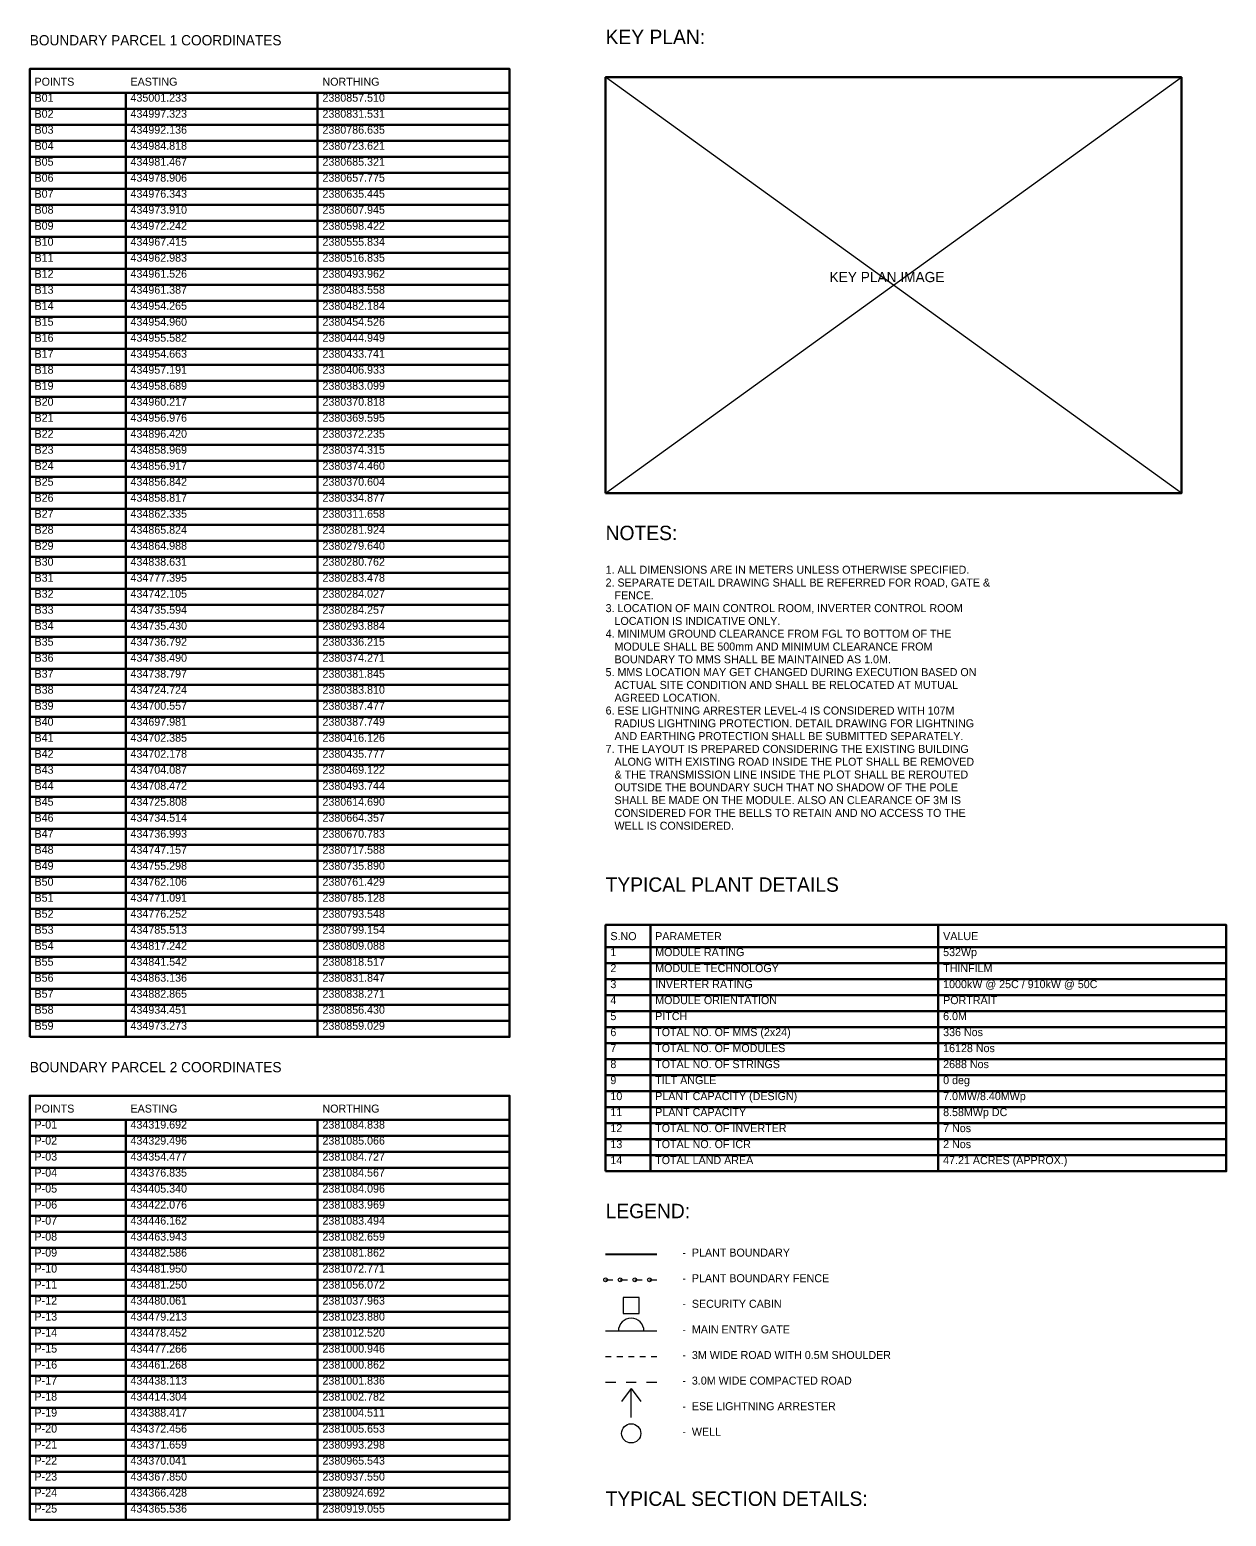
# Model space of a CAD drawing. Header units: metres. Extents: x 434302 to 507065, y 1937737 to 2381091.
# Drawn here: x 435061.2 to 435435.2, y 2380626.4 to 2381090.9 of the extents above; entities that cross this region are included whole.
import ezdxf
from ezdxf.enums import TextEntityAlignment as Align

# ---------------------------------------------------------------- set-up
doc = ezdxf.new("R2010")
doc.units = ezdxf.units.M
for name, color, linetype in [('BOUNDARY', 7, 'Continuous'), ('ENTRY_GATE', 6, 'Continuous'), ('FENCE', 30, 'Continuous'), ('LIGHTNING_ARRESTER', 3, 'Continuous'), ('ROADS', 2, 'Continuous'), ('SECURITY_CABIN', 4, 'Continuous'), ('SERVICE_ROAD', 1, 'Continuous'), ('TITLE_BLOCK', 7, 'Continuous'), ('WELL', 1, 'Continuous')]:
    doc.layers.add(name, color=color, linetype=linetype)

msp = doc.modelspace()

# ---------------------------------------------------------------- linework, layer by layer
at = {"layer": 'BOUNDARY', "lineweight": 40}
msp.add_line((435241.23, 2380708.27), (435257.23, 2380708.27), dxfattribs=at)
at = {"layer": 'ENTRY_GATE', "lineweight": 30}
msp.add_line((435241.23, 2380684.27), (435257.23, 2380684.27), dxfattribs=at)
at = {"layer": 'ENTRY_GATE'}
msp.add_arc((435249.23, 2380684.27), 4, 0, 180, dxfattribs=at)
at = {"layer": 'FENCE', "lineweight": 30}
for p, q in [((435241.23, 2380700.27), (435243.52, 2380700.27)), ((435245.8, 2380700.27), (435248.09, 2380700.27)), ((435250.38, 2380700.27), (435252.66, 2380700.27)), ((435254.95, 2380700.27), (435257.23, 2380700.27))]:
    msp.add_line(p, q, dxfattribs=at)
at = {"layer": 'FENCE'}
for centre in [(435241.23, 2380700.27), (435245.8, 2380700.27), (435250.38, 2380700.27), (435254.95, 2380700.27)]:
    msp.add_circle(centre, 0.6, dxfattribs=at)
at = {"layer": 'LIGHTNING_ARRESTER', "lineweight": 30}
for p, q in [((435249.23, 2380666.27), (435246.23, 2380662.27)), ((435249.23, 2380657.27), (435249.23, 2380666.27)), ((435249.23, 2380666.27), (435252.23, 2380662.27))]:
    msp.add_line(p, q, dxfattribs=at)
at = {"layer": 'ROADS', "lineweight": 30}
for p, q in [((435241.23, 2380668.27), (435244.43, 2380668.27)), ((435247.63, 2380668.27), (435250.83, 2380668.27)), ((435254.03, 2380668.27), (435257.23, 2380668.27))]:
    msp.add_line(p, q, dxfattribs=at)
at = {"layer": 'SECURITY_CABIN', "lineweight": 30}
msp.add_lwpolyline([(435246.73, 2380689.77), (435251.73, 2380689.77), (435251.73, 2380694.77), (435246.73, 2380694.77)], close=True, dxfattribs=at)
at = {"layer": 'SERVICE_ROAD', "lineweight": 30}
for p, q in [((435241.23, 2380676.27), (435243.01, 2380676.27)), ((435244.79, 2380676.27), (435246.57, 2380676.27)), ((435248.34, 2380676.27), (435250.12, 2380676.27)), ((435251.9, 2380676.27), (435253.68, 2380676.27)), ((435255.46, 2380676.27), (435257.23, 2380676.27))]:
    msp.add_line(p, q, dxfattribs=at)
at = {"layer": 'TITLE_BLOCK', "lineweight": 25}
for p, q in [((435241.23, 2380946.07), (435421.23, 2381076.07)), ((435421.23, 2380946.07), (435241.23, 2381076.07))]:
    msp.add_line(p, q, dxfattribs=at)
at = {"layer": 'TITLE_BLOCK', "lineweight": 50}
for p, q in [((435091.23, 2381071.17), (435091.23, 2381066.17)), ((435151.23, 2381071.17), (435151.23, 2381066.17)), ((435091.23, 2381066.17), (435091.23, 2381061.17)), ((435151.23, 2381066.17), (435151.23, 2381061.17)), ((435091.23, 2381061.17), (435091.23, 2381056.17)), ((435151.23, 2381061.17), (435151.23, 2381056.17)), ((435091.23, 2381056.17), (435091.23, 2381051.17)), ((435151.23, 2381056.17), (435151.23, 2381051.17)), ((435091.23, 2381051.17), (435091.23, 2381046.17)), ((435151.23, 2381051.17), (435151.23, 2381046.17)), ((435091.23, 2381046.17), (435091.23, 2381041.17)), ((435151.23, 2381046.17), (435151.23, 2381041.17)), ((435091.23, 2381041.17), (435091.23, 2381036.17)), ((435151.23, 2381041.17), (435151.23, 2381036.17)), ((435091.23, 2381036.17), (435091.23, 2381031.17)), ((435151.23, 2381036.17), (435151.23, 2381031.17)), ((435091.23, 2381031.17), (435091.23, 2381026.17)), ((435151.23, 2381031.17), (435151.23, 2381026.17)), ((435091.23, 2381026.17), (435091.23, 2381021.17)), ((435151.23, 2381026.17), (435151.23, 2381021.17)), ((435091.23, 2381021.17), (435091.23, 2381016.17)), ((435151.23, 2381021.17), (435151.23, 2381016.17)), ((435091.23, 2381016.17), (435091.23, 2381011.17)), ((435151.23, 2381016.17), (435151.23, 2381011.17)), ((435091.23, 2381011.17), (435091.23, 2381006.17)), ((435151.23, 2381011.17), (435151.23, 2381006.17)), ((435091.23, 2381006.17), (435091.23, 2381001.17)), ((435151.23, 2381006.17), (435151.23, 2381001.17)), ((435091.23, 2381001.17), (435091.23, 2380996.17)), ((435151.23, 2381001.17), (435151.23, 2380996.17)), ((435091.23, 2380996.17), (435091.23, 2380991.17)), ((435151.23, 2380996.17), (435151.23, 2380991.17)), ((435091.23, 2380991.17), (435091.23, 2380986.17)), ((435151.23, 2380991.17), (435151.23, 2380986.17)), ((435091.23, 2380986.17), (435091.23, 2380981.17)), ((435151.23, 2380986.17), (435151.23, 2380981.17)), ((435091.23, 2380981.17), (435091.23, 2380976.17)), ((435151.23, 2380981.17), (435151.23, 2380976.17)), ((435091.23, 2380976.17), (435091.23, 2380971.17)), ((435151.23, 2380976.17), (435151.23, 2380971.17)), ((435091.23, 2380971.17), (435091.23, 2380966.17)), ((435151.23, 2380971.17), (435151.23, 2380966.17)), ((435091.23, 2380966.17), (435091.23, 2380961.17)), ((435151.23, 2380966.17), (435151.23, 2380961.17)), ((435091.23, 2380961.17), (435091.23, 2380956.17)), ((435151.23, 2380961.17), (435151.23, 2380956.17)), ((435091.23, 2380956.17), (435091.23, 2380951.17)), ((435151.23, 2380956.17), (435151.23, 2380951.17)), ((435091.23, 2380951.17), (435091.23, 2380946.17)), ((435151.23, 2380951.17), (435151.23, 2380946.17)), ((435091.23, 2380946.17), (435091.23, 2380941.17)), ((435151.23, 2380946.17), (435151.23, 2380941.17)), ((435091.23, 2380941.17), (435091.23, 2380936.17)), ((435151.23, 2380941.17), (435151.23, 2380936.17)), ((435091.23, 2380936.17), (435091.23, 2380931.17)), ((435151.23, 2380936.17), (435151.23, 2380931.17)), ((435091.23, 2380931.17), (435091.23, 2380926.17)), ((435151.23, 2380931.17), (435151.23, 2380926.17)), ((435091.23, 2380926.17), (435091.23, 2380921.17)), ((435151.23, 2380926.17), (435151.23, 2380921.17)), ((435091.23, 2380921.17), (435091.23, 2380916.17)), ((435151.23, 2380921.17), (435151.23, 2380916.17)), ((435091.23, 2380916.17), (435091.23, 2380911.17)), ((435151.23, 2380916.17), (435151.23, 2380911.17)), ((435091.23, 2380911.17), (435091.23, 2380906.17)), ((435151.23, 2380911.17), (435151.23, 2380906.17)), ((435091.23, 2380906.17), (435091.23, 2380901.17)), ((435151.23, 2380906.17), (435151.23, 2380901.17)), ((435091.23, 2380901.17), (435091.23, 2380896.17)), ((435151.23, 2380901.17), (435151.23, 2380896.17)), ((435091.23, 2380896.17), (435091.23, 2380891.17)), ((435151.23, 2380896.17), (435151.23, 2380891.17)), ((435091.23, 2380891.17), (435091.23, 2380886.17)), ((435151.23, 2380891.17), (435151.23, 2380886.17)), ((435091.23, 2380886.17), (435091.23, 2380881.17)), ((435151.23, 2380886.17), (435151.23, 2380881.17)), ((435091.23, 2380881.17), (435091.23, 2380876.17)), ((435151.23, 2380881.17), (435151.23, 2380876.17)), ((435091.23, 2380876.17), (435091.23, 2380871.17)), ((435151.23, 2380876.17), (435151.23, 2380871.17)), ((435091.23, 2380871.17), (435091.23, 2380866.17)), ((435151.23, 2380871.17), (435151.23, 2380866.17)), ((435091.23, 2380866.17), (435091.23, 2380861.17)), ((435151.23, 2380866.17), (435151.23, 2380861.17)), ((435091.23, 2380861.17), (435091.23, 2380856.17)), ((435151.23, 2380861.17), (435151.23, 2380856.17)), ((435091.23, 2380856.17), (435091.23, 2380851.17)), ((435151.23, 2380856.17), (435151.23, 2380851.17)), ((435091.23, 2380851.17), (435091.23, 2380846.17)), ((435151.23, 2380851.17), (435151.23, 2380846.17)), ((435091.23, 2380846.17), (435091.23, 2380841.17)), ((435151.23, 2380846.17), (435151.23, 2380841.17)), ((435091.23, 2380841.17), (435091.23, 2380836.17)), ((435151.23, 2380841.17), (435151.23, 2380836.17)), ((435091.23, 2380836.17), (435091.23, 2380831.17)), ((435151.23, 2380836.17), (435151.23, 2380831.17)), ((435091.23, 2380831.17), (435091.23, 2380826.17)), ((435151.23, 2380831.17), (435151.23, 2380826.17)), ((435091.23, 2380826.17), (435091.23, 2380821.17)), ((435151.23, 2380826.17), (435151.23, 2380821.17)), ((435091.23, 2380821.17), (435091.23, 2380816.17)), ((435151.23, 2380821.17), (435151.23, 2380816.17)), ((435091.23, 2380816.17), (435091.23, 2380811.17)), ((435151.23, 2380816.17), (435151.23, 2380811.17)), ((435091.23, 2380811.17), (435091.23, 2380806.17)), ((435151.23, 2380811.17), (435151.23, 2380806.17)), ((435255.23, 2380811.17), (435255.23, 2380804.17)), ((435345.23, 2380811.17), (435345.23, 2380804.17)), ((435091.23, 2380806.17), (435091.23, 2380801.17)), ((435151.23, 2380806.17), (435151.23, 2380801.17)), ((435091.23, 2380801.17), (435091.23, 2380796.17)), ((435151.23, 2380801.17), (435151.23, 2380796.17)), ((435255.23, 2380804.17), (435255.23, 2380799.17)), ((435345.23, 2380804.17), (435345.23, 2380799.17)), ((435091.23, 2380796.17), (435091.23, 2380791.17)), ((435151.23, 2380796.17), (435151.23, 2380791.17)), ((435255.23, 2380799.17), (435255.23, 2380794.17)), ((435345.23, 2380799.17), (435345.23, 2380794.17)), ((435091.23, 2380791.17), (435091.23, 2380786.17)), ((435151.23, 2380791.17), (435151.23, 2380786.17)), ((435255.23, 2380794.17), (435255.23, 2380789.17)), ((435345.23, 2380794.17), (435345.23, 2380789.17)), ((435255.23, 2380789.17), (435255.23, 2380784.17)), ((435345.23, 2380789.17), (435345.23, 2380784.17)), ((435091.23, 2380786.17), (435091.23, 2380781.17)), ((435151.23, 2380786.17), (435151.23, 2380781.17)), ((435255.23, 2380784.17), (435255.23, 2380779.17)), ((435345.23, 2380784.17), (435345.23, 2380779.17)), ((435091.23, 2380781.17), (435091.23, 2380776.17)), ((435151.23, 2380781.17), (435151.23, 2380776.17)), ((435255.23, 2380779.17), (435255.23, 2380774.17)), ((435345.23, 2380779.17), (435345.23, 2380774.17)), ((435255.23, 2380774.17), (435255.23, 2380769.17)), ((435345.23, 2380774.17), (435345.23, 2380769.17)), ((435255.23, 2380769.17), (435255.23, 2380764.17)), ((435345.23, 2380769.17), (435345.23, 2380764.17)), ((435255.23, 2380764.17), (435255.23, 2380759.17)), ((435345.23, 2380764.17), (435345.23, 2380759.17)), ((435255.23, 2380759.17), (435255.23, 2380754.17)), ((435345.23, 2380759.17), (435345.23, 2380754.17)), ((435255.23, 2380754.17), (435255.23, 2380749.17)), ((435345.23, 2380754.17), (435345.23, 2380749.17)), ((435091.23, 2380750.27), (435091.23, 2380745.27)), ((435151.23, 2380750.27), (435151.23, 2380745.27)), ((435255.23, 2380749.17), (435255.23, 2380744.17)), ((435345.23, 2380749.17), (435345.23, 2380744.17)), ((435091.23, 2380745.27), (435091.23, 2380740.27)), ((435151.23, 2380745.27), (435151.23, 2380740.27)), ((435091.23, 2380740.27), (435091.23, 2380735.27)), ((435151.23, 2380740.27), (435151.23, 2380735.27)), ((435255.23, 2380744.17), (435255.23, 2380739.17)), ((435345.23, 2380744.17), (435345.23, 2380739.17)), ((435091.23, 2380735.27), (435091.23, 2380730.27)), ((435151.23, 2380735.27), (435151.23, 2380730.27)), ((435255.23, 2380739.17), (435255.23, 2380734.17)), ((435345.23, 2380739.17), (435345.23, 2380734.17)), ((435091.23, 2380730.27), (435091.23, 2380725.27)), ((435151.23, 2380730.27), (435151.23, 2380725.27)), ((435091.23, 2380725.27), (435091.23, 2380720.27)), ((435151.23, 2380725.27), (435151.23, 2380720.27)), ((435091.23, 2380720.27), (435091.23, 2380715.27)), ((435151.23, 2380720.27), (435151.23, 2380715.27)), ((435091.23, 2380715.27), (435091.23, 2380710.27)), ((435151.23, 2380715.27), (435151.23, 2380710.27)), ((435091.23, 2380710.27), (435091.23, 2380705.27)), ((435151.23, 2380710.27), (435151.23, 2380705.27)), ((435091.23, 2380705.27), (435091.23, 2380700.27)), ((435151.23, 2380705.27), (435151.23, 2380700.27)), ((435091.23, 2380700.27), (435091.23, 2380695.27)), ((435151.23, 2380700.27), (435151.23, 2380695.27)), ((435091.23, 2380695.27), (435091.23, 2380690.27)), ((435151.23, 2380695.27), (435151.23, 2380690.27)), ((435091.23, 2380690.27), (435091.23, 2380685.27)), ((435151.23, 2380690.27), (435151.23, 2380685.27)), ((435091.23, 2380685.27), (435091.23, 2380680.27)), ((435151.23, 2380685.27), (435151.23, 2380680.27)), ((435091.23, 2380680.27), (435091.23, 2380675.27)), ((435151.23, 2380680.27), (435151.23, 2380675.27)), ((435091.23, 2380675.27), (435091.23, 2380670.27)), ((435151.23, 2380675.27), (435151.23, 2380670.27)), ((435091.23, 2380670.27), (435091.23, 2380665.27)), ((435151.23, 2380670.27), (435151.23, 2380665.27)), ((435091.23, 2380665.27), (435091.23, 2380660.27)), ((435151.23, 2380665.27), (435151.23, 2380660.27)), ((435091.23, 2380660.27), (435091.23, 2380655.27)), ((435151.23, 2380660.27), (435151.23, 2380655.27)), ((435091.23, 2380655.27), (435091.23, 2380650.27)), ((435151.23, 2380655.27), (435151.23, 2380650.27)), ((435091.23, 2380650.27), (435091.23, 2380645.27)), ((435151.23, 2380650.27), (435151.23, 2380645.27)), ((435091.23, 2380645.27), (435091.23, 2380640.27)), ((435151.23, 2380645.27), (435151.23, 2380640.27)), ((435091.23, 2380640.27), (435091.23, 2380635.27)), ((435151.23, 2380640.27), (435151.23, 2380635.27)), ((435091.23, 2380635.27), (435091.23, 2380630.27)), ((435151.23, 2380635.27), (435151.23, 2380630.27)), ((435091.23, 2380630.27), (435091.23, 2380625.27)), ((435151.23, 2380630.27), (435151.23, 2380625.27))]:
    msp.add_line(p, q, dxfattribs=at)
for points in [[(435061.23, 2381071.17), (435211.23, 2381071.17), (435211.23, 2381078.67), (435061.23, 2381078.67)], [(435061.23, 2381066.17), (435211.23, 2381066.17), (435211.23, 2381071.17), (435061.23, 2381071.17)], [(435061.23, 2381061.17), (435211.23, 2381061.17), (435211.23, 2381066.17), (435061.23, 2381066.17)], [(435061.23, 2381056.17), (435211.23, 2381056.17), (435211.23, 2381061.17), (435061.23, 2381061.17)], [(435061.23, 2381051.17), (435211.23, 2381051.17), (435211.23, 2381056.17), (435061.23, 2381056.17)], [(435061.23, 2381046.17), (435211.23, 2381046.17), (435211.23, 2381051.17), (435061.23, 2381051.17)], [(435061.23, 2381041.17), (435211.23, 2381041.17), (435211.23, 2381046.17), (435061.23, 2381046.17)], [(435061.23, 2381036.17), (435211.23, 2381036.17), (435211.23, 2381041.17), (435061.23, 2381041.17)], [(435061.23, 2381031.17), (435211.23, 2381031.17), (435211.23, 2381036.17), (435061.23, 2381036.17)], [(435061.23, 2381026.17), (435211.23, 2381026.17), (435211.23, 2381031.17), (435061.23, 2381031.17)], [(435061.23, 2381021.17), (435211.23, 2381021.17), (435211.23, 2381026.17), (435061.23, 2381026.17)], [(435061.23, 2381016.17), (435211.23, 2381016.17), (435211.23, 2381021.17), (435061.23, 2381021.17)], [(435061.23, 2381011.17), (435211.23, 2381011.17), (435211.23, 2381016.17), (435061.23, 2381016.17)], [(435061.23, 2381006.17), (435211.23, 2381006.17), (435211.23, 2381011.17), (435061.23, 2381011.17)], [(435061.23, 2381001.17), (435211.23, 2381001.17), (435211.23, 2381006.17), (435061.23, 2381006.17)], [(435061.23, 2380996.17), (435211.23, 2380996.17), (435211.23, 2381001.17), (435061.23, 2381001.17)], [(435061.23, 2380991.17), (435211.23, 2380991.17), (435211.23, 2380996.17), (435061.23, 2380996.17)], [(435061.23, 2380986.17), (435211.23, 2380986.17), (435211.23, 2380991.17), (435061.23, 2380991.17)], [(435061.23, 2380981.17), (435211.23, 2380981.17), (435211.23, 2380986.17), (435061.23, 2380986.17)], [(435061.23, 2380976.17), (435211.23, 2380976.17), (435211.23, 2380981.17), (435061.23, 2380981.17)], [(435061.23, 2380971.17), (435211.23, 2380971.17), (435211.23, 2380976.17), (435061.23, 2380976.17)], [(435061.23, 2380966.17), (435211.23, 2380966.17), (435211.23, 2380971.17), (435061.23, 2380971.17)], [(435061.23, 2380961.17), (435211.23, 2380961.17), (435211.23, 2380966.17), (435061.23, 2380966.17)], [(435061.23, 2380956.17), (435211.23, 2380956.17), (435211.23, 2380961.17), (435061.23, 2380961.17)], [(435061.23, 2380951.17), (435211.23, 2380951.17), (435211.23, 2380956.17), (435061.23, 2380956.17)], [(435061.23, 2380946.17), (435211.23, 2380946.17), (435211.23, 2380951.17), (435061.23, 2380951.17)], [(435061.23, 2380941.17), (435211.23, 2380941.17), (435211.23, 2380946.17), (435061.23, 2380946.17)], [(435061.23, 2380936.17), (435211.23, 2380936.17), (435211.23, 2380941.17), (435061.23, 2380941.17)], [(435061.23, 2380931.17), (435211.23, 2380931.17), (435211.23, 2380936.17), (435061.23, 2380936.17)], [(435061.23, 2380926.17), (435211.23, 2380926.17), (435211.23, 2380931.17), (435061.23, 2380931.17)], [(435061.23, 2380921.17), (435211.23, 2380921.17), (435211.23, 2380926.17), (435061.23, 2380926.17)], [(435061.23, 2380916.17), (435211.23, 2380916.17), (435211.23, 2380921.17), (435061.23, 2380921.17)], [(435061.23, 2380911.17), (435211.23, 2380911.17), (435211.23, 2380916.17), (435061.23, 2380916.17)], [(435061.23, 2380906.17), (435211.23, 2380906.17), (435211.23, 2380911.17), (435061.23, 2380911.17)], [(435061.23, 2380901.17), (435211.23, 2380901.17), (435211.23, 2380906.17), (435061.23, 2380906.17)], [(435061.23, 2380896.17), (435211.23, 2380896.17), (435211.23, 2380901.17), (435061.23, 2380901.17)], [(435061.23, 2380891.17), (435211.23, 2380891.17), (435211.23, 2380896.17), (435061.23, 2380896.17)], [(435061.23, 2380886.17), (435211.23, 2380886.17), (435211.23, 2380891.17), (435061.23, 2380891.17)], [(435061.23, 2380881.17), (435211.23, 2380881.17), (435211.23, 2380886.17), (435061.23, 2380886.17)], [(435061.23, 2380876.17), (435211.23, 2380876.17), (435211.23, 2380881.17), (435061.23, 2380881.17)], [(435061.23, 2380871.17), (435211.23, 2380871.17), (435211.23, 2380876.17), (435061.23, 2380876.17)], [(435061.23, 2380866.17), (435211.23, 2380866.17), (435211.23, 2380871.17), (435061.23, 2380871.17)], [(435061.23, 2380861.17), (435211.23, 2380861.17), (435211.23, 2380866.17), (435061.23, 2380866.17)], [(435061.23, 2380856.17), (435211.23, 2380856.17), (435211.23, 2380861.17), (435061.23, 2380861.17)], [(435061.23, 2380851.17), (435211.23, 2380851.17), (435211.23, 2380856.17), (435061.23, 2380856.17)], [(435061.23, 2380846.17), (435211.23, 2380846.17), (435211.23, 2380851.17), (435061.23, 2380851.17)], [(435061.23, 2380841.17), (435211.23, 2380841.17), (435211.23, 2380846.17), (435061.23, 2380846.17)], [(435061.23, 2380836.17), (435211.23, 2380836.17), (435211.23, 2380841.17), (435061.23, 2380841.17)], [(435061.23, 2380831.17), (435211.23, 2380831.17), (435211.23, 2380836.17), (435061.23, 2380836.17)], [(435061.23, 2380826.17), (435211.23, 2380826.17), (435211.23, 2380831.17), (435061.23, 2380831.17)], [(435061.23, 2380821.17), (435211.23, 2380821.17), (435211.23, 2380826.17), (435061.23, 2380826.17)], [(435061.23, 2380816.17), (435211.23, 2380816.17), (435211.23, 2380821.17), (435061.23, 2380821.17)], [(435061.23, 2380811.17), (435211.23, 2380811.17), (435211.23, 2380816.17), (435061.23, 2380816.17)], [(435061.23, 2380806.17), (435211.23, 2380806.17), (435211.23, 2380811.17), (435061.23, 2380811.17)], [(435241.23, 2380804.17), (435435.23, 2380804.17), (435435.23, 2380811.17), (435241.23, 2380811.17)], [(435061.23, 2380801.17), (435211.23, 2380801.17), (435211.23, 2380806.17), (435061.23, 2380806.17)], [(435061.23, 2380796.17), (435211.23, 2380796.17), (435211.23, 2380801.17), (435061.23, 2380801.17)], [(435241.23, 2380799.17), (435435.23, 2380799.17), (435435.23, 2380804.17), (435241.23, 2380804.17)], [(435061.23, 2380791.17), (435211.23, 2380791.17), (435211.23, 2380796.17), (435061.23, 2380796.17)], [(435241.23, 2380794.17), (435435.23, 2380794.17), (435435.23, 2380799.17), (435241.23, 2380799.17)], [(435061.23, 2380786.17), (435211.23, 2380786.17), (435211.23, 2380791.17), (435061.23, 2380791.17)], [(435241.23, 2380789.17), (435435.23, 2380789.17), (435435.23, 2380794.17), (435241.23, 2380794.17)], [(435241.23, 2380784.17), (435435.23, 2380784.17), (435435.23, 2380789.17), (435241.23, 2380789.17)], [(435061.23, 2380781.17), (435211.23, 2380781.17), (435211.23, 2380786.17), (435061.23, 2380786.17)], [(435241.23, 2380779.17), (435435.23, 2380779.17), (435435.23, 2380784.17), (435241.23, 2380784.17)], [(435061.23, 2380776.17), (435211.23, 2380776.17), (435211.23, 2380781.17), (435061.23, 2380781.17)], [(435241.23, 2380774.17), (435435.23, 2380774.17), (435435.23, 2380779.17), (435241.23, 2380779.17)], [(435241.23, 2380769.17), (435435.23, 2380769.17), (435435.23, 2380774.17), (435241.23, 2380774.17)], [(435241.23, 2380764.17), (435435.23, 2380764.17), (435435.23, 2380769.17), (435241.23, 2380769.17)], [(435241.23, 2380759.17), (435435.23, 2380759.17), (435435.23, 2380764.17), (435241.23, 2380764.17)], [(435241.23, 2380754.17), (435435.23, 2380754.17), (435435.23, 2380759.17), (435241.23, 2380759.17)], [(435061.23, 2380750.27), (435211.23, 2380750.27), (435211.23, 2380757.77), (435061.23, 2380757.77)], [(435241.23, 2380749.17), (435435.23, 2380749.17), (435435.23, 2380754.17), (435241.23, 2380754.17)], [(435061.23, 2380745.27), (435211.23, 2380745.27), (435211.23, 2380750.27), (435061.23, 2380750.27)], [(435241.23, 2380744.17), (435435.23, 2380744.17), (435435.23, 2380749.17), (435241.23, 2380749.17)], [(435061.23, 2380740.27), (435211.23, 2380740.27), (435211.23, 2380745.27), (435061.23, 2380745.27)], [(435061.23, 2380735.27), (435211.23, 2380735.27), (435211.23, 2380740.27), (435061.23, 2380740.27)], [(435241.23, 2380739.17), (435435.23, 2380739.17), (435435.23, 2380744.17), (435241.23, 2380744.17)], [(435061.23, 2380730.27), (435211.23, 2380730.27), (435211.23, 2380735.27), (435061.23, 2380735.27)], [(435241.23, 2380734.17), (435435.23, 2380734.17), (435435.23, 2380739.17), (435241.23, 2380739.17)], [(435061.23, 2380725.27), (435211.23, 2380725.27), (435211.23, 2380730.27), (435061.23, 2380730.27)], [(435061.23, 2380720.27), (435211.23, 2380720.27), (435211.23, 2380725.27), (435061.23, 2380725.27)], [(435061.23, 2380715.27), (435211.23, 2380715.27), (435211.23, 2380720.27), (435061.23, 2380720.27)], [(435061.23, 2380710.27), (435211.23, 2380710.27), (435211.23, 2380715.27), (435061.23, 2380715.27)], [(435061.23, 2380705.27), (435211.23, 2380705.27), (435211.23, 2380710.27), (435061.23, 2380710.27)], [(435061.23, 2380700.27), (435211.23, 2380700.27), (435211.23, 2380705.27), (435061.23, 2380705.27)], [(435061.23, 2380695.27), (435211.23, 2380695.27), (435211.23, 2380700.27), (435061.23, 2380700.27)], [(435061.23, 2380690.27), (435211.23, 2380690.27), (435211.23, 2380695.27), (435061.23, 2380695.27)], [(435061.23, 2380685.27), (435211.23, 2380685.27), (435211.23, 2380690.27), (435061.23, 2380690.27)], [(435061.23, 2380680.27), (435211.23, 2380680.27), (435211.23, 2380685.27), (435061.23, 2380685.27)], [(435061.23, 2380675.27), (435211.23, 2380675.27), (435211.23, 2380680.27), (435061.23, 2380680.27)], [(435061.23, 2380670.27), (435211.23, 2380670.27), (435211.23, 2380675.27), (435061.23, 2380675.27)], [(435061.23, 2380665.27), (435211.23, 2380665.27), (435211.23, 2380670.27), (435061.23, 2380670.27)], [(435061.23, 2380660.27), (435211.23, 2380660.27), (435211.23, 2380665.27), (435061.23, 2380665.27)], [(435061.23, 2380655.27), (435211.23, 2380655.27), (435211.23, 2380660.27), (435061.23, 2380660.27)], [(435061.23, 2380650.27), (435211.23, 2380650.27), (435211.23, 2380655.27), (435061.23, 2380655.27)], [(435061.23, 2380645.27), (435211.23, 2380645.27), (435211.23, 2380650.27), (435061.23, 2380650.27)], [(435061.23, 2380640.27), (435211.23, 2380640.27), (435211.23, 2380645.27), (435061.23, 2380645.27)], [(435061.23, 2380635.27), (435211.23, 2380635.27), (435211.23, 2380640.27), (435061.23, 2380640.27)], [(435061.23, 2380630.27), (435211.23, 2380630.27), (435211.23, 2380635.27), (435061.23, 2380635.27)], [(435061.23, 2380625.27), (435211.23, 2380625.27), (435211.23, 2380630.27), (435061.23, 2380630.27)]]:
    msp.add_lwpolyline(points, close=True, dxfattribs=at)
at = {"layer": 'TITLE_BLOCK', "lineweight": 70}
msp.add_lwpolyline([(435241.23, 2380946.07), (435421.23, 2380946.07), (435421.23, 2381076.07), (435241.23, 2381076.07)], close=True, dxfattribs=at)
at = {"layer": 'WELL', "lineweight": 30}
msp.add_circle((435249.23, 2380652.27), 3, dxfattribs=at)

# ---------------------------------------------------------------- texts
at = {"layer": 'TITLE_BLOCK'}
for s, height, p in [('BOUNDARY PARCEL 1 COORDINATES', 3.2, (435061.23, 2381085.07)), ('KEY PLAN:', 4.5, (435241.23, 2381085.07)), ('POINTS', 2.5, (435062.73, 2381072.67)), ('EASTING', 2.5, (435092.73, 2381072.67)), ('NORTHING', 2.5, (435152.73, 2381072.67)), ('B01', 2.5, (435062.73, 2381067.67)), ('435001.233', 2.5, (435092.73, 2381067.67)), ('2380857.510', 2.5, (435152.73, 2381067.67)), ('B02', 2.5, (435062.73, 2381062.67)), ('434997.323', 2.5, (435092.73, 2381062.67)), ('2380831.531', 2.5, (435152.73, 2381062.67)), ('B03', 2.5, (435062.73, 2381057.67)), ('434992.136', 2.5, (435092.73, 2381057.67)), ('2380786.635', 2.5, (435152.73, 2381057.67)), ('B04', 2.5, (435062.73, 2381052.67)), ('434984.818', 2.5, (435092.73, 2381052.67)), ('2380723.621', 2.5, (435152.73, 2381052.67)), ('B05', 2.5, (435062.73, 2381047.67)), ('434981.467', 2.5, (435092.73, 2381047.67)), ('2380685.321', 2.5, (435152.73, 2381047.67)), ('B06', 2.5, (435062.73, 2381042.67)), ('434978.906', 2.5, (435092.73, 2381042.67)), ('2380657.775', 2.5, (435152.73, 2381042.67)), ('B07', 2.5, (435062.73, 2381037.67)), ('434976.343', 2.5, (435092.73, 2381037.67)), ('2380635.445', 2.5, (435152.73, 2381037.67)), ('B08', 2.5, (435062.73, 2381032.67)), ('434973.910', 2.5, (435092.73, 2381032.67)), ('2380607.945', 2.5, (435152.73, 2381032.67)), ('B09', 2.5, (435062.73, 2381027.67)), ('434972.242', 2.5, (435092.73, 2381027.67)), ('2380598.422', 2.5, (435152.73, 2381027.67)), ('B10', 2.5, (435062.73, 2381022.67)), ('434967.415', 2.5, (435092.73, 2381022.67)), ('2380555.834', 2.5, (435152.73, 2381022.67)), ('B11', 2.5, (435062.73, 2381017.67)), ('434962.983', 2.5, (435092.73, 2381017.67)), ('2380516.835', 2.5, (435152.73, 2381017.67)), ('B12', 2.5, (435062.73, 2381012.67)), ('434961.526', 2.5, (435092.73, 2381012.67)), ('2380493.962', 2.5, (435152.73, 2381012.67)), ('KEY PLAN IMAGE', 3.2, (435311.23, 2381011.07)), ('B13', 2.5, (435062.73, 2381007.67)), ('434961.387', 2.5, (435092.73, 2381007.67)), ('2380483.558', 2.5, (435152.73, 2381007.67)), ('B14', 2.5, (435062.73, 2381002.67)), ('434954.265', 2.5, (435092.73, 2381002.67)), ('2380482.184', 2.5, (435152.73, 2381002.67)), ('B15', 2.5, (435062.73, 2380997.67)), ('434954.960', 2.5, (435092.73, 2380997.67)), ('2380454.526', 2.5, (435152.73, 2380997.67)), ('B16', 2.5, (435062.73, 2380992.67)), ('434955.582', 2.5, (435092.73, 2380992.67)), ('2380444.949', 2.5, (435152.73, 2380992.67)), ('B17', 2.5, (435062.73, 2380987.67)), ('434954.663', 2.5, (435092.73, 2380987.67)), ('2380433.741', 2.5, (435152.73, 2380987.67)), ('B18', 2.5, (435062.73, 2380982.67)), ('434957.191', 2.5, (435092.73, 2380982.67)), ('2380406.933', 2.5, (435152.73, 2380982.67)), ('B19', 2.5, (435062.73, 2380977.67)), ('434958.689', 2.5, (435092.73, 2380977.67)), ('2380383.099', 2.5, (435152.73, 2380977.67)), ('B20', 2.5, (435062.73, 2380972.67)), ('434960.217', 2.5, (435092.73, 2380972.67)), ('2380370.818', 2.5, (435152.73, 2380972.67)), ('B21', 2.5, (435062.73, 2380967.67)), ('434956.976', 2.5, (435092.73, 2380967.67)), ('2380369.595', 2.5, (435152.73, 2380967.67)), ('B22', 2.5, (435062.73, 2380962.67)), ('434896.420', 2.5, (435092.73, 2380962.67)), ('2380372.235', 2.5, (435152.73, 2380962.67)), ('B23', 2.5, (435062.73, 2380957.67)), ('434858.969', 2.5, (435092.73, 2380957.67)), ('2380374.315', 2.5, (435152.73, 2380957.67)), ('B24', 2.5, (435062.73, 2380952.67)), ('434856.917', 2.5, (435092.73, 2380952.67)), ('2380374.460', 2.5, (435152.73, 2380952.67)), ('B25', 2.5, (435062.73, 2380947.67)), ('434856.842', 2.5, (435092.73, 2380947.67)), ('2380370.604', 2.5, (435152.73, 2380947.67)), ('B26', 2.5, (435062.73, 2380942.67)), ('434858.817', 2.5, (435092.73, 2380942.67)), ('2380334.877', 2.5, (435152.73, 2380942.67)), ('B27', 2.5, (435062.73, 2380937.67)), ('434862.335', 2.5, (435092.73, 2380937.67)), ('2380311.658', 2.5, (435152.73, 2380937.67)), ('B28', 2.5, (435062.73, 2380932.67)), ('434865.824', 2.5, (435092.73, 2380932.67)), ('2380281.924', 2.5, (435152.73, 2380932.67)), ('NOTES:', 4.5, (435241.23, 2380930.07)), ('B29', 2.5, (435062.73, 2380927.67)), ('434864.988', 2.5, (435092.73, 2380927.67)), ('2380279.640', 2.5, (435152.73, 2380927.67)), ('B30', 2.5, (435062.73, 2380922.67)), ('434838.631', 2.5, (435092.73, 2380922.67)), ('2380280.762', 2.5, (435152.73, 2380922.67)), ('B31', 2.5, (435062.73, 2380917.67)), ('434777.395', 2.5, (435092.73, 2380917.67)), ('2380283.478', 2.5, (435152.73, 2380917.67)), ('1. ALL DIMENSIONS ARE IN METERS UNLESS OTHERWISE SPECIFIED.', 2.5, (435241.23, 2380920.17)), ('2. SEPARATE DETAIL DRAWING SHALL BE REFERRED FOR ROAD, GATE &', 2.5, (435241.23, 2380916.17)), ('B32', 2.5, (435062.73, 2380912.67)), ('434742.105', 2.5, (435092.73, 2380912.67)), ('2380284.027', 2.5, (435152.73, 2380912.67)), ('   FENCE.', 2.5, (435241.23, 2380912.17)), ('B33', 2.5, (435062.73, 2380907.67)), ('434735.594', 2.5, (435092.73, 2380907.67)), ('2380284.257', 2.5, (435152.73, 2380907.67)), ('3. LOCATION OF MAIN CONTROL ROOM, INVERTER CONTROL ROOM', 2.5, (435241.23, 2380908.17)), ('   LOCATION IS INDICATIVE ONLY.', 2.5, (435241.23, 2380904.17)), ('B34', 2.5, (435062.73, 2380902.67)), ('434735.430', 2.5, (435092.73, 2380902.67)), ('2380293.884', 2.5, (435152.73, 2380902.67)), ('4. MINIMUM GROUND CLEARANCE FROM FGL TO BOTTOM OF THE', 2.5, (435241.23, 2380900.17)), ('B35', 2.5, (435062.73, 2380897.67)), ('434736.792', 2.5, (435092.73, 2380897.67)), ('2380336.215', 2.5, (435152.73, 2380897.67)), ('   MODULE SHALL BE 500mm AND MINIMUM CLEARANCE FROM', 2.5, (435241.23, 2380896.17)), ('B36', 2.5, (435062.73, 2380892.67)), ('434738.490', 2.5, (435092.73, 2380892.67)), ('2380374.271', 2.5, (435152.73, 2380892.67)), ('   BOUNDARY TO MMS SHALL BE MAINTAINED AS 1.0M.', 2.5, (435241.23, 2380892.17)), ('B37', 2.5, (435062.73, 2380887.67)), ('434738.797', 2.5, (435092.73, 2380887.67)), ('2380381.845', 2.5, (435152.73, 2380887.67)), ('5. MMS LOCATION MAY GET CHANGED DURING EXECUTION BASED ON', 2.5, (435241.23, 2380888.17)), ('B38', 2.5, (435062.73, 2380882.67)), ('434724.724', 2.5, (435092.73, 2380882.67)), ('2380383.810', 2.5, (435152.73, 2380882.67)), ('   ACTUAL SITE CONDITION AND SHALL BE RELOCATED AT MUTUAL', 2.5, (435241.23, 2380884.17)), ('B39', 2.5, (435062.73, 2380877.67)), ('434700.557', 2.5, (435092.73, 2380877.67)), ('2380387.477', 2.5, (435152.73, 2380877.67)), ('6. ESE LIGHTNING ARRESTER LEVEL-4 IS CONSIDERED WITH 107M', 2.5, (435241.23, 2380876.17)), ('   AGREED LOCATION.', 2.5, (435241.23, 2380880.17)), ('B40', 2.5, (435062.73, 2380872.67)), ('434697.981', 2.5, (435092.73, 2380872.67)), ('2380387.749', 2.5, (435152.73, 2380872.67)), ('   RADIUS LIGHTNING PROTECTION. DETAIL DRAWING FOR LIGHTNING', 2.5, (435241.23, 2380872.17)), ('B41', 2.5, (435062.73, 2380867.67)), ('434702.385', 2.5, (435092.73, 2380867.67)), ('2380416.126', 2.5, (435152.73, 2380867.67)), ('   AND EARTHING PROTECTION SHALL BE SUBMITTED SEPARATELY.', 2.5, (435241.23, 2380868.17)), ('B42', 2.5, (435062.73, 2380862.67)), ('434702.178', 2.5, (435092.73, 2380862.67)), ('2380435.777', 2.5, (435152.73, 2380862.67)), ('7. THE LAYOUT IS PREPARED CONSIDERING THE EXISTING BUILDING', 2.5, (435241.23, 2380864.17)), ('B43', 2.5, (435062.73, 2380857.67)), ('434704.087', 2.5, (435092.73, 2380857.67)), ('2380469.122', 2.5, (435152.73, 2380857.67)), ('   ALONG WITH EXISTING ROAD INSIDE THE PLOT SHALL BE REMOVED', 2.5, (435241.23, 2380860.17)), ('B44', 2.5, (435062.73, 2380852.67)), ('434708.472', 2.5, (435092.73, 2380852.67)), ('2380493.744', 2.5, (435152.73, 2380852.67)), ('   & THE TRANSMISSION LINE INSIDE THE PLOT SHALL BE REROUTED', 2.5, (435241.23, 2380856.17)), ('   SHALL BE MADE ON THE MODULE. ALSO AN CLEARANCE OF 3M IS', 2.5, (435241.23, 2380848.17)), ('   OUTSIDE THE BOUNDARY SUCH THAT NO SHADOW OF THE POLE', 2.5, (435241.23, 2380852.17)), ('B45', 2.5, (435062.73, 2380847.67)), ('434725.808', 2.5, (435092.73, 2380847.67)), ('2380614.690', 2.5, (435152.73, 2380847.67)), ('   CONSIDERED FOR THE BELLS TO RETAIN AND NO ACCESS TO THE', 2.5, (435241.23, 2380844.17)), ('B46', 2.5, (435062.73, 2380842.67)), ('434734.514', 2.5, (435092.73, 2380842.67)), ('2380664.357', 2.5, (435152.73, 2380842.67)), ('   WELL IS CONSIDERED.', 2.5, (435241.23, 2380840.17)), ('B47', 2.5, (435062.73, 2380837.67)), ('434736.993', 2.5, (435092.73, 2380837.67)), ('2380670.783', 2.5, (435152.73, 2380837.67)), ('B48', 2.5, (435062.73, 2380832.67)), ('434747.157', 2.5, (435092.73, 2380832.67)), ('2380717.588', 2.5, (435152.73, 2380832.67)), ('B49', 2.5, (435062.73, 2380827.67)), ('434755.298', 2.5, (435092.73, 2380827.67)), ('2380735.890', 2.5, (435152.73, 2380827.67)), ('B50', 2.5, (435062.73, 2380822.67)), ('434762.106', 2.5, (435092.73, 2380822.67)), ('2380761.429', 2.5, (435152.73, 2380822.67)), ('TYPICAL PLANT DETAILS', 4.5, (435241.23, 2380820.17)), ('B51', 2.5, (435062.73, 2380817.67)), ('434771.091', 2.5, (435092.73, 2380817.67)), ('2380785.128', 2.5, (435152.73, 2380817.67)), ('B52', 2.5, (435062.73, 2380812.67)), ('434776.252', 2.5, (435092.73, 2380812.67)), ('2380793.548', 2.5, (435152.73, 2380812.67)), ('B53', 2.5, (435062.73, 2380807.67)), ('434785.513', 2.5, (435092.73, 2380807.67)), ('2380799.154', 2.5, (435152.73, 2380807.67)), ('B54', 2.5, (435062.73, 2380802.67)), ('434817.242', 2.5, (435092.73, 2380802.67)), ('2380809.088', 2.5, (435152.73, 2380802.67)), ('S.NO', 2.5, (435242.73, 2380805.67)), ('PARAMETER', 2.5, (435256.73, 2380805.67)), ('VALUE', 2.5, (435346.73, 2380805.67)), ('B55', 2.5, (435062.73, 2380797.67)), ('434841.542', 2.5, (435092.73, 2380797.67)), ('2380818.517', 2.5, (435152.73, 2380797.67)), ('1', 2.5, (435242.73, 2380800.67)), ('MODULE RATING', 2.5, (435256.73, 2380800.67)), ('532Wp', 2.5, (435346.73, 2380800.67)), ('B56', 2.5, (435062.73, 2380792.67)), ('434863.136', 2.5, (435092.73, 2380792.67)), ('2380831.847', 2.5, (435152.73, 2380792.67)), ('2', 2.5, (435242.73, 2380795.67)), ('MODULE TECHNOLOGY', 2.5, (435256.73, 2380795.67)), ('THINFILM', 2.5, (435346.73, 2380795.67)), ('B57', 2.5, (435062.73, 2380787.67)), ('434882.865', 2.5, (435092.73, 2380787.67)), ('2380838.271', 2.5, (435152.73, 2380787.67)), ('3', 2.5, (435242.73, 2380790.67)), ('INVERTER RATING', 2.5, (435256.73, 2380790.67)), ('1000kW @ 25C / 910kW @ 50C', 2.5, (435346.73, 2380790.67)), ('4', 2.5, (435242.73, 2380785.67)), ('MODULE ORIENTATION', 2.5, (435256.73, 2380785.67)), ('PORTRAIT', 2.5, (435346.73, 2380785.67)), ('B58', 2.5, (435062.73, 2380782.67)), ('434934.451', 2.5, (435092.73, 2380782.67)), ('2380856.430', 2.5, (435152.73, 2380782.67)), ('5', 2.5, (435242.73, 2380780.67)), ('PITCH', 2.5, (435256.73, 2380780.67)), ('6.0M', 2.5, (435346.73, 2380780.67)), ('B59', 2.5, (435062.73, 2380777.67)), ('434973.273', 2.5, (435092.73, 2380777.67)), ('2380859.029', 2.5, (435152.73, 2380777.67)), ('6', 2.5, (435242.73, 2380775.67)), ('TOTAL NO. OF MMS (2x24)', 2.5, (435256.73, 2380775.67)), ('336 Nos', 2.5, (435346.73, 2380775.67)), ('7', 2.5, (435242.73, 2380770.67)), ('TOTAL NO. OF MODULES', 2.5, (435256.73, 2380770.67)), ('16128 Nos', 2.5, (435346.73, 2380770.67)), ('BOUNDARY PARCEL 2 COORDINATES', 3.2, (435061.23, 2380764.17)), ('8', 2.5, (435242.73, 2380765.67)), ('TOTAL NO. OF STRINGS', 2.5, (435256.73, 2380765.67)), ('2688 Nos', 2.5, (435346.73, 2380765.67)), ('9', 2.5, (435242.73, 2380760.67)), ('TILT ANGLE', 2.5, (435256.73, 2380760.67)), ('0 deg', 2.5, (435346.73, 2380760.67)), ('10', 2.5, (435242.73, 2380755.67)), ('PLANT CAPACITY (DESIGN)', 2.5, (435256.73, 2380755.67)), ('7.0MW/8.40MWp', 2.5, (435346.73, 2380755.67)), ('POINTS', 2.5, (435062.73, 2380751.77)), ('EASTING', 2.5, (435092.73, 2380751.77)), ('NORTHING', 2.5, (435152.73, 2380751.77)), ('11', 2.5, (435242.73, 2380750.67)), ('PLANT CAPACITY', 2.5, (435256.73, 2380750.67)), ('8.58MWp DC', 2.5, (435346.73, 2380750.67)), ('P-01', 2.5, (435062.73, 2380746.77)), ('434319.692', 2.5, (435092.73, 2380746.77)), ('2381084.838', 2.5, (435152.73, 2380746.77)), ('P-02', 2.5, (435062.73, 2380741.77)), ('434329.496', 2.5, (435092.73, 2380741.77)), ('2381085.066', 2.5, (435152.73, 2380741.77)), ('12', 2.5, (435242.73, 2380745.67)), ('TOTAL NO. OF INVERTER', 2.5, (435256.73, 2380745.67)), ('7 Nos', 2.5, (435346.73, 2380745.67)), ('P-03', 2.5, (435062.73, 2380736.77)), ('434354.477', 2.5, (435092.73, 2380736.77)), ('2381084.727', 2.5, (435152.73, 2380736.77)), ('13', 2.5, (435242.73, 2380740.67)), ('TOTAL NO. OF ICR', 2.5, (435256.73, 2380740.67)), ('2 Nos', 2.5, (435346.73, 2380740.67)), ('14', 2.5, (435242.73, 2380735.67)), ('TOTAL LAND AREA', 2.5, (435256.73, 2380735.67)), ('47.21 ACRES (APPROX.)', 2.5, (435346.73, 2380735.67)), ('P-04', 2.5, (435062.73, 2380731.77)), ('434376.835', 2.5, (435092.73, 2380731.77)), ('2381084.567', 2.5, (435152.73, 2380731.77)), ('P-05', 2.5, (435062.73, 2380726.77)), ('434405.340', 2.5, (435092.73, 2380726.77)), ('2381084.096', 2.5, (435152.73, 2380726.77)), ('P-06', 2.5, (435062.73, 2380721.77)), ('434422.076', 2.5, (435092.73, 2380721.77)), ('2381083.969', 2.5, (435152.73, 2380721.77)), ('LEGEND:', 4.5, (435241.23, 2380718.17)), ('P-07', 2.5, (435062.73, 2380716.77)), ('434446.162', 2.5, (435092.73, 2380716.77)), ('2381083.494', 2.5, (435152.73, 2380716.77)), ('P-08', 2.5, (435062.73, 2380711.77)), ('434463.943', 2.5, (435092.73, 2380711.77)), ('2381082.659', 2.5, (435152.73, 2380711.77)), ('P-09', 2.5, (435062.73, 2380706.77)), ('434482.586', 2.5, (435092.73, 2380706.77)), ('2381081.862', 2.5, (435152.73, 2380706.77)), ('-  PLANT BOUNDARY', 2.5, (435265.23, 2380706.77)), ('P-10', 2.5, (435062.73, 2380701.77)), ('434481.950', 2.5, (435092.73, 2380701.77)), ('2381072.771', 2.5, (435152.73, 2380701.77)), ('P-11', 2.5, (435062.73, 2380696.77)), ('434481.250', 2.5, (435092.73, 2380696.77)), ('2381056.072', 2.5, (435152.73, 2380696.77)), ('-  PLANT BOUNDARY FENCE', 2.5, (435265.23, 2380698.77)), ('P-12', 2.5, (435062.73, 2380691.77)), ('434480.061', 2.5, (435092.73, 2380691.77)), ('2381037.963', 2.5, (435152.73, 2380691.77)), ('-  SECURITY CABIN', 2.5, (435265.23, 2380690.77)), ('P-13', 2.5, (435062.73, 2380686.77)), ('434479.213', 2.5, (435092.73, 2380686.77)), ('2381023.880', 2.5, (435152.73, 2380686.77)), ('P-14', 2.5, (435062.73, 2380681.77)), ('434478.452', 2.5, (435092.73, 2380681.77)), ('2381012.520', 2.5, (435152.73, 2380681.77)), ('-  MAIN ENTRY GATE', 2.5, (435265.23, 2380682.77)), ('P-15', 2.5, (435062.73, 2380676.77)), ('434477.266', 2.5, (435092.73, 2380676.77)), ('2381000.946', 2.5, (435152.73, 2380676.77)), ('P-16', 2.5, (435062.73, 2380671.77)), ('434461.268', 2.5, (435092.73, 2380671.77)), ('2381000.862', 2.5, (435152.73, 2380671.77)), ('-  3M WIDE ROAD WITH 0.5M SHOULDER', 2.5, (435265.23, 2380674.77)), ('P-17', 2.5, (435062.73, 2380666.77)), ('434438.113', 2.5, (435092.73, 2380666.77)), ('2381001.836', 2.5, (435152.73, 2380666.77)), ('-  3.0M WIDE COMPACTED ROAD', 2.5, (435265.23, 2380666.77)), ('P-18', 2.5, (435062.73, 2380661.77)), ('434414.304', 2.5, (435092.73, 2380661.77)), ('2381002.782', 2.5, (435152.73, 2380661.77)), ('-  ESE LIGHTNING ARRESTER', 2.5, (435265.23, 2380658.77)), ('P-19', 2.5, (435062.73, 2380656.77)), ('434388.417', 2.5, (435092.73, 2380656.77)), ('2381004.511', 2.5, (435152.73, 2380656.77)), ('P-20', 2.5, (435062.73, 2380651.77)), ('434372.456', 2.5, (435092.73, 2380651.77)), ('2381005.653', 2.5, (435152.73, 2380651.77)), ('-  WELL', 2.5, (435265.23, 2380650.77)), ('P-21', 2.5, (435062.73, 2380646.77)), ('434371.659', 2.5, (435092.73, 2380646.77)), ('2380993.298', 2.5, (435152.73, 2380646.77)), ('P-22', 2.5, (435062.73, 2380641.77)), ('434370.041', 2.5, (435092.73, 2380641.77)), ('2380965.543', 2.5, (435152.73, 2380641.77)), ('P-23', 2.5, (435062.73, 2380636.77)), ('434367.850', 2.5, (435092.73, 2380636.77)), ('2380937.550', 2.5, (435152.73, 2380636.77)), ('P-24', 2.5, (435062.73, 2380631.77)), ('434366.428', 2.5, (435092.73, 2380631.77)), ('2380924.692', 2.5, (435152.73, 2380631.77)), ('TYPICAL SECTION DETAILS:', 4.5, (435241.23, 2380628.27)), ('P-25', 2.5, (435062.73, 2380626.77)), ('434365.536', 2.5, (435092.73, 2380626.77)), ('2380919.055', 2.5, (435152.73, 2380626.77))]:
    msp.add_text(s, height=height, dxfattribs=at).set_placement(p, align=Align.BOTTOM_LEFT)

doc.saveas('drawing.dxf')
